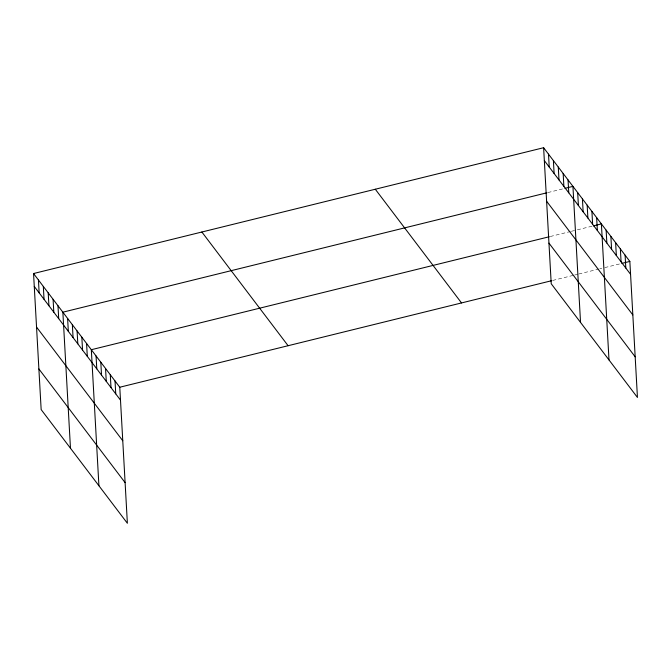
<?xml version="1.0" encoding="UTF-8"?>
<svg xmlns="http://www.w3.org/2000/svg" width="671" height="671" viewBox="0 0 671 671"><rect width="100%" height="100%" fill="white"/><g stroke="black" fill="none" stroke-linecap="round" stroke-linejoin="round"><path stroke-width="0.5" stroke-dasharray="3.35 2.52" d="M547.888 192.552L563.917 188.601M550.295 236.502L570.333 231.554M571.331 231.31L576.339 230.069M577.345 229.826L592.376 226.119M552.694 280.444L573.739 275.253M574.737 275.009L577.739 274.271M578.746 274.02L598.784 269.079M599.782 268.828L601.786 268.333M604.797 267.595L620.826 263.644"/><path stroke-width="1.01" d="M33.55 273.533L119.774 387.234L127.381 523.288L41.157 409.587L33.55 273.533L543.619 147.712L629.843 261.413L637.45 397.467L551.226 283.766L543.619 147.712M546.89 192.795L62.864 312.191L70.472 448.245M564.923 188.35L572.933 186.37L580.541 322.424M549.289 236.746L91.315 349.717L98.922 485.762M593.374 225.875L601.392 223.896L609 359.941M119.774 387.234L551.696 280.696M621.824 263.393L629.843 261.413M544.34 160.604L630.564 274.305M546.613 201.241L632.837 314.942M548.953 243.12L635.177 356.821M375.299 189.239L461.522 302.94M201.87 232.015L288.094 345.716M34.271 286.425L120.495 400.126M36.544 327.062L122.768 440.763M38.884 368.941L125.108 482.642M625.104 255.165L625.825 268.048M620.356 248.907L621.078 261.799M615.617 242.659L616.339 255.542M610.878 236.402L611.591 249.285M606.131 230.145L606.852 243.036M596.645 217.639L597.366 230.53M591.906 211.39L592.627 224.273M587.167 205.133L587.888 218.025M582.42 198.876L583.141 211.768M577.681 192.627L578.402 205.511M568.052 179.929L568.773 192.82M563.162 173.487L563.883 186.37M558.28 167.045L559.002 179.929M553.39 160.604L554.112 173.487M548.509 154.154L549.23 167.045M115.026 380.985L115.748 393.869M110.287 374.728L111.009 387.62M105.548 368.48L106.27 381.363M100.801 362.223L101.522 375.106M96.062 355.965L96.783 368.857M86.576 343.46L87.297 356.351M81.837 337.211L82.558 350.094M77.09 330.954L77.811 343.837M72.351 324.697L73.072 337.588M67.612 318.448L68.325 331.331M57.983 305.75L58.704 318.641M53.093 299.308L53.814 312.191M48.211 292.866L48.924 305.75M43.321 286.425L44.043 299.308M38.44 279.975L39.153 292.866"/></g></svg>
